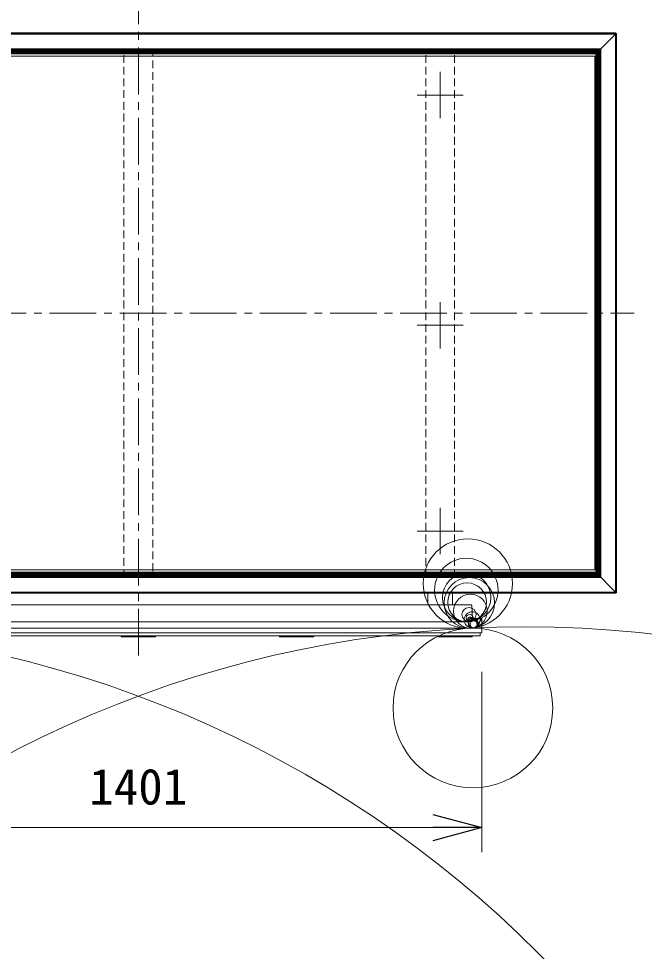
# Model space of a CAD drawing. Units: millimetres, scale not verified. Extents: x -96 to 62, y -113 to 57.
# Drawn here: x -25.42 to 6.46, y -15.87 to 31.62 of the extents above; entities that cross this region are included whole.
import ezdxf
from ezdxf.enums import TextEntityAlignment as Align

# ---------------------------------------------------------------- set-up
doc = ezdxf.new("R2010")
doc.units = ezdxf.units.MM
doc.header["$LTSCALE"] = 0.125
doc.linetypes.add('USER1', pattern=[28.575, 19.05, -3.175, 3.175, -3.175])
doc.linetypes.add('USER2', pattern=[4.7625, 3.175, -1.5875])
doc.layers.add('0-0_0', color=7, linetype='Continuous')
doc.layers.add('0-4_SUNPO', color=3, linetype='Continuous', lineweight=18)
doc.layers.add('0-5_GAIKEI', color=1, linetype='Continuous', lineweight=18)
doc.styles.add('ＭＳ ゴシック', font='')
doc.styles.get('ＭＳ ゴシック').set_extended_font_data('MS Gothic')

# ---------------------------------------------------------------- blocks, each defined once
blk = doc.blocks.new('_Open30')
at = {"layer": '0-0_0'}
blk.add_line((0, 0), (-1, 0), dxfattribs=at)
blk.add_lwpolyline([(-1, 0.26795), (0, 0), (-1, -0.26795)], dxfattribs=at)
blk = doc.blocks.new('D2')
at = {"layer": '0-4_SUNPO'}
for p, q in [((156.6721, 311.8677), (156.6721, 302.6818)), ((191.6841, 311.8677), (191.6841, 302.6818)), ((159.1721, 303.9318), (189.1841, 303.9318))]:
    blk.add_line(p, q, dxfattribs=at)
at = {"layer": '0-4_SUNPO', "xscale": 2.5, "yscale": 2.5, "rotation": 180}
blk.add_blockref('_Open30', (156.6721, 303.9318), dxfattribs=at)
at = {"layer": '0-4_SUNPO', "xscale": 2.5, "yscale": 2.5}
blk.add_blockref('_Open30', (191.6841, 303.9318), dxfattribs=at)
at = {"layer": '0-4_SUNPO', "color": 7, "style": 'ＭＳ ゴシック'}
blk.add_text('1401', height=1.833, dxfattribs=at).set_placement((171.6781, 304.5568), align=Align.BOTTOM_LEFT)

msp = doc.modelspace()

# ---------------------------------------------------------------- linework, layer by layer
at = {"layer": '0-5_GAIKEI', "color": 9, "linetype": 'USER1'}
for p, q in [((-19.3219, -0.8084), (-19.3219, 32.9371)), ((-3.9469, 26.5516), (-3.9469, 28.9116)), ((-5.1269, 27.7316), (-2.7669, 27.7316)), ((-3.9469, 14.8266), (-3.9469, 17.1866)), ((-45.2769, 16.6316), (5.9334, 16.6316)), ((-5.1269, 16.0066), (-2.7669, 16.0066)), ((-3.9469, 4.3516), (-3.9469, 6.7116)), ((-5.1269, 5.5316), (-2.7669, 5.5316))]:
    msp.add_line(p, q, dxfattribs=at)
at = {"layer": '0-5_GAIKEI', "color": 7}
for p, q in [((-43.6219, 30.8941), (4.9781, 30.8941)), ((4.9781, 30.8891), (4.9927, 30.8891)), ((5.0104, 30.8818), (5.0218, 30.8704)), ((5.0218, 30.8704), (5.0332, 30.8589)), ((5.0406, 30.8413), (5.0406, 2.422)), ((4.9781, 2.4109), (4.9781, 2.3691)), ((5.0218, 2.3929), (5.0104, 2.3814)), ((5.0332, 2.4043), (5.0218, 2.3929)), ((4.9781, 2.3691), (-43.6219, 2.3691)), ((-3.3207, 1.7686), (-3.3207, 2.3691)), ((4.9927, 2.3741), (4.9781, 2.3741)), ((-36.2789, 1.7686), (-2.3625, 1.7686)), ((-2.3009, 1.0212), (-2.3388, 1.7449)), ((-1.8409, 1.0821), (-2.3041, 1.0821)), ((-1.8159, 0.3677), (-1.8159, 1.0571)), ((-36.8029, 0.3427), (-1.8409, 0.3427)), ((-36.7248, 0.1927), (-1.919, 0.1927)), ((-1.919, 0.1927), (-1.9065, 0.2052)), ((-1.9065, 0.2052), (-1.9065, 0.3427))]:
    msp.add_line(p, q, dxfattribs=at)
at = {"layer": '0-5_GAIKEI'}
for p, q in [((4.9781, 30.8868), (-43.6219, 30.8868)), ((4.9773, 30.8435), (5.0041, 30.8704)), ((4.9781, 30.8941), (4.9781, 30.8523)), ((4.9927, 30.8818), (4.9781, 30.8818)), ((4.9927, 30.8891), (4.9927, 30.8818)), ((5.0041, 30.8704), (4.9927, 30.8818)), ((-43.6219, 30.8514), (4.9781, 30.8514)), ((4.9745, 30.8338), (-43.6184, 30.8338)), ((3.9781, 29.8316), (4.9634, 30.817)), ((4.9802, 2.4253), (4.9802, 30.8379)), ((5.0332, 30.8413), (5.0218, 30.8527)), ((5.0332, 2.422), (5.0332, 30.8413)), ((5.0406, 30.8413), (5.0332, 30.8413)), ((-42.8794, 30.0891), (4.2356, 30.0891)), ((4.2281, 30.0816), (-42.8719, 30.0816)), ((4.2206, 30.0741), (-42.8644, 30.0741)), ((-42.8444, 30.0541), (4.2006, 30.0541)), ((4.1973, 30.0509), (-42.8412, 30.0509)), ((4.1913, 30.0448), (-42.8352, 30.0448)), ((-42.8287, 30.0384), (4.1848, 30.0384)), ((-42.8227, 30.0323), (4.1788, 30.0323)), ((4.1723, 30.0259), (-42.8162, 30.0259)), ((4.1663, 30.0198), (-42.8102, 30.0198)), ((-42.8037, 30.0134), (4.1598, 30.0134)), ((-42.7977, 30.0073), (4.1538, 30.0073)), ((4.1473, 30.0009), (-42.7912, 30.0009)), ((4.1413, 29.9948), (-42.7852, 29.9948)), ((-42.7787, 29.9884), (4.1348, 29.9884)), ((-42.7727, 29.9823), (4.1288, 29.9823)), ((4.1223, 29.9759), (-42.7662, 29.9759)), ((4.1163, 29.9698), (-42.7602, 29.9698)), ((-42.7537, 29.9634), (4.1098, 29.9634)), ((-42.7477, 29.9573), (4.1038, 29.9573)), ((4.0973, 29.9509), (-42.7412, 29.9509)), ((4.0913, 29.9448), (-42.7352, 29.9448)), ((-42.7287, 29.9384), (4.0848, 29.9384)), ((-42.7227, 29.9323), (4.0788, 29.9323)), ((4.0723, 29.9259), (-42.7162, 29.9259)), ((4.0663, 29.9198), (-42.7102, 29.9198)), ((4.0663, 29.9198), (4.0663, 3.3434)), ((4.0723, 3.3373), (4.0723, 29.9259)), ((4.0788, 29.9323), (4.0788, 3.3309)), ((4.0848, 3.3248), (4.0848, 29.9384)), ((4.0913, 29.9448), (4.0913, 3.3184)), ((4.0973, 3.3123), (4.0973, 29.9509)), ((4.1038, 29.9573), (4.1038, 3.3059)), ((4.1098, 3.2998), (4.1098, 29.9634)), ((4.1163, 29.9698), (4.1163, 3.2934)), ((4.1223, 3.2873), (4.1223, 29.9759)), ((4.1288, 29.9823), (4.1288, 3.2809)), ((4.1348, 3.2748), (4.1348, 29.9884)), ((4.1413, 29.9948), (4.1413, 3.2684)), ((4.1473, 3.2623), (4.1473, 30.0009)), ((4.1538, 30.0073), (4.1538, 3.2559)), ((4.1598, 3.2498), (4.1598, 30.0134)), ((4.1663, 30.0198), (4.1663, 3.2434)), ((4.1723, 3.2373), (4.1723, 30.0259)), ((4.1788, 30.0323), (4.1788, 3.2309)), ((4.1848, 3.2248), (4.1848, 30.0384)), ((4.1913, 30.0448), (4.1913, 3.2184)), ((4.1973, 3.2123), (4.1973, 30.0509)), ((4.2006, 30.0541), (4.2006, 3.2091)), ((4.2206, 3.1891), (4.2206, 30.0741)), ((4.2281, 3.1816), (4.2281, 30.0816)), ((4.2356, 30.0891), (4.2356, 3.1741)), ((-42.7037, 29.9134), (4.0598, 29.9134)), ((-42.6977, 29.9073), (4.0538, 29.9073)), ((4.0473, 29.9009), (-42.6912, 29.9009)), ((4.0413, 29.8948), (-42.6852, 29.8948)), ((-42.6787, 29.8884), (4.0348, 29.8884)), ((-42.6727, 29.8823), (4.0288, 29.8823)), ((4.0223, 29.8759), (-42.6662, 29.8759)), ((4.0163, 29.8698), (-42.6602, 29.8698)), ((-42.6537, 29.8634), (4.0098, 29.8634)), ((-42.6477, 29.8573), (4.0038, 29.8573)), ((4.0006, 29.8541), (-42.6444, 29.8541)), ((-42.6344, 29.8441), (3.9906, 29.8441)), ((3.9781, 29.8316), (-42.6219, 29.8316)), ((3.9341, 29.7131), (-42.5779, 29.7131)), ((3.9341, 3.5501), (3.9341, 29.7131)), ((3.9781, 3.4316), (3.9781, 29.8316)), ((3.9906, 29.8441), (3.9906, 3.4191)), ((4.0006, 3.4091), (4.0006, 29.8541)), ((4.0038, 29.8573), (4.0038, 3.4059)), ((4.0098, 3.3998), (4.0098, 29.8634)), ((4.0163, 29.8698), (4.0163, 3.3934)), ((4.0223, 3.3873), (4.0223, 29.8759)), ((4.0288, 29.8823), (4.0288, 3.3809)), ((4.0348, 3.3748), (4.0348, 29.8884)), ((4.0413, 29.8948), (4.0413, 3.3684)), ((4.0473, 3.3623), (4.0473, 29.9009)), ((4.0538, 29.9073), (4.0538, 3.3559)), ((4.0598, 3.3498), (4.0598, 29.9134)), ((4.0848, 3.3248), (-42.7287, 3.3248)), ((4.0788, 3.3309), (-42.7227, 3.3309)), ((-42.7162, 3.3373), (4.0723, 3.3373)), ((-42.7102, 3.3434), (4.0663, 3.3434)), ((4.0598, 3.3498), (-42.7037, 3.3498)), ((4.0538, 3.3559), (-42.6977, 3.3559)), ((-42.6912, 3.3623), (4.0473, 3.3623)), ((-42.6852, 3.3684), (4.0413, 3.3684)), ((4.0348, 3.3748), (-42.6787, 3.3748)), ((4.0288, 3.3809), (-42.6727, 3.3809)), ((-42.6662, 3.3873), (4.0223, 3.3873)), ((-42.6602, 3.3934), (4.0163, 3.3934)), ((4.0098, 3.3998), (-42.6537, 3.3998)), ((4.0038, 3.4059), (-42.6477, 3.4059)), ((-42.6444, 3.4091), (4.0006, 3.4091)), ((3.9906, 3.4191), (-42.6344, 3.4191)), ((-42.6219, 3.4316), (3.9781, 3.4316)), ((-42.5779, 3.5501), (3.9341, 3.5501)), ((4.9634, 2.4463), (3.9781, 3.4316)), ((4.2356, 3.1741), (-42.8794, 3.1741)), ((-42.8719, 3.1816), (4.2281, 3.1816)), ((-42.8644, 3.1891), (4.2206, 3.1891)), ((4.2006, 3.2091), (-42.8444, 3.2091)), ((-42.8412, 3.2123), (4.1973, 3.2123)), ((-42.8352, 3.2184), (4.1913, 3.2184)), ((4.1848, 3.2248), (-42.8287, 3.2248)), ((4.1788, 3.2309), (-42.8227, 3.2309)), ((-42.8162, 3.2373), (4.1723, 3.2373)), ((-42.8102, 3.2434), (4.1663, 3.2434)), ((4.1598, 3.2498), (-42.8037, 3.2498)), ((4.1538, 3.2559), (-42.7977, 3.2559)), ((-42.7912, 3.2623), (4.1473, 3.2623)), ((-42.7852, 3.2684), (4.1413, 3.2684)), ((4.1348, 3.2748), (-42.7787, 3.2748)), ((4.1288, 3.2809), (-42.7727, 3.2809)), ((-42.7662, 3.2873), (4.1223, 3.2873)), ((-42.7602, 3.2934), (4.1163, 3.2934)), ((4.1098, 3.2998), (-42.7537, 3.2998)), ((4.1038, 3.3059), (-42.7477, 3.3059)), ((-42.7412, 3.3123), (4.0973, 3.3123)), ((-42.7352, 3.3184), (4.0913, 3.3184)), ((4.9781, 2.4118), (-43.6219, 2.4118)), ((-43.6219, 2.3764), (4.9781, 2.3764)), ((-43.6184, 2.4295), (4.9745, 2.4295)), ((5.0041, 2.3929), (4.9773, 2.4197)), ((4.9781, 2.3814), (4.9927, 2.3814)), ((4.9927, 2.3814), (5.0041, 2.3929)), ((4.9927, 2.3814), (4.9927, 2.3741)), ((4.9979, 2.4345), (5.0218, 2.4105)), ((5.0218, 2.4105), (5.0332, 2.422)), ((5.0332, 2.422), (5.0406, 2.422)), ((-4.5707, 1.7686), (-4.5707, 2.3691)), ((-1.8363, 1.0535), (-2.0971, 0.6878)), ((-36.1132, 0.5819), (-2.5307, 0.5819)), ((-36.0736, 0.9148), (-2.5703, 0.9148)), ((-20.1969, 0.1427), (-20.1969, 0.1927)), ((-20.1969, 0.1427), (-18.4469, 0.1427)), ((-18.4469, 0.1427), (-18.4469, 0.1927)), ((-12.1344, 0.1427), (-12.1344, 0.1927)), ((-10.3844, 0.1427), (-12.1344, 0.1427)), ((-10.3844, 0.1427), (-10.3844, 0.1927)), ((-4.0719, 0.1427), (-4.0719, 0.1927)), ((-2.3219, 0.1427), (-4.0719, 0.1427)), ((-2.3219, 0.1427), (-2.3219, 0.1927))]:
    msp.add_line(p, q, dxfattribs=at)
at = {"layer": '0-5_GAIKEI', "color": 8, "linetype": 'USER2'}
for p, q in [((-20.0594, 3.1739), (-20.0594, 30.0893)), ((-18.5844, 30.0893), (-18.5844, 3.1739)), ((-4.6844, 3.1739), (-4.6844, 30.0893)), ((-3.2094, 3.1739), (-3.2094, 30.0893))]:
    msp.add_line(p, q, dxfattribs=at)
at = {"layer": '0-5_GAIKEI'}
for points in [[(4.9745, 30.8338), (4.9747, 30.8343), (4.9749, 30.8348), (4.9751, 30.8354), (4.9753, 30.8359), (4.9755, 30.8364), (4.9757, 30.837), (4.9758, 30.8375), (4.976, 30.8381), (4.9762, 30.8386), (4.9763, 30.8391), (4.9764, 30.8397), (4.9766, 30.8402), (4.9767, 30.8408), (4.9768, 30.8413), (4.977, 30.8418), (4.9771, 30.8424), (4.9772, 30.8429), (4.9773, 30.8434), (4.9774, 30.8439), (4.9774, 30.8444), (4.9775, 30.845), (4.9776, 30.8455), (4.9777, 30.846), (4.9777, 30.8465), (4.9778, 30.8469), (4.9778, 30.8474), (4.9779, 30.8479), (4.9779, 30.8484), (4.9779, 30.8488), (4.978, 30.8493), (4.978, 30.8497), (4.978, 30.8502), (4.978, 30.8506), (4.9781, 30.851), (4.9781, 30.8514)], [(4.9773, 30.8435), (4.9772, 30.8431), (4.9771, 30.8427), (4.977, 30.8423), (4.977, 30.8418), (4.9769, 30.8414), (4.9768, 30.841), (4.9767, 30.8406), (4.9766, 30.8402), (4.9765, 30.8397), (4.9763, 30.8393), (4.9762, 30.8389)], [(5.0218, 30.8527), (4.9979, 30.8288), (4.9979, 2.4345)], [(4.9781, 2.4118), (4.9781, 2.4122), (4.978, 2.4126), (4.978, 2.413), (4.978, 2.4135), (4.978, 2.4139), (4.9779, 2.4144), (4.9779, 2.4148), (4.9779, 2.4153), (4.9778, 2.4158), (4.9778, 2.4163), (4.9777, 2.4167), (4.9777, 2.4172), (4.9776, 2.4177), (4.9775, 2.4182), (4.9774, 2.4188), (4.9774, 2.4193), (4.9773, 2.4198), (4.9772, 2.4203), (4.9771, 2.4208), (4.977, 2.4214), (4.9768, 2.4219), (4.9767, 2.4224), (4.9766, 2.423), (4.9765, 2.4235), (4.9763, 2.4241), (4.9762, 2.4246), (4.976, 2.4251), (4.9758, 2.4257), (4.9757, 2.4262), (4.9755, 2.4268), (4.9753, 2.4273), (4.9751, 2.4278), (4.9749, 2.4284), (4.9747, 2.4289), (4.9745, 2.4295)], [(4.9762, 2.4243), (4.9763, 2.4239), (4.9765, 2.4235), (4.9766, 2.4231), (4.9767, 2.4226), (4.9768, 2.4222), (4.9769, 2.4218), (4.977, 2.4214), (4.977, 2.421), (4.9771, 2.4205), (4.9772, 2.4201), (4.9773, 2.4197)], [(-2.3356, 0.9764), (-2.2679, 1.0637), (-2.3031, 1.0637)]]:
    msp.add_lwpolyline(points, dxfattribs=at)
for centre, radius in [((-2.5364, 2.8604), 2.2757), ((-2.6147, 2.5299), 1.6157), ((-2.5959, 2.1475), 1.2328), ((-2.4593, 1.8747), 1.2869), ((-2.5745, 1.905), 0.9894), ((-2.406, 1.4528), 0.8617), ((-2.4763, 1.2828), 0.3595), ((-2.3149, 1.0116), 0.4112), ((-2.441, 1.1071), 0.1803), ((-2.4317, 1.0354), 0.1127), ((-2.4223, 1.0436), 0.1141), ((-2.273, 0.8597), 0.2536), ((-2.2715, 0.8216), 0.2198), ((-2.4073, 1.0112), 0.0784), ((-2.241, 0.7838), 0.1713), ((-39.0369, -56.0134), 56.671), ((0.393, -56.0134), 56.671), ((-2.281, -3.4775), 4.0671)]:
    msp.add_circle(centre, radius, dxfattribs=at)
at = {"layer": '0-5_GAIKEI', "color": 7}
for centre, start, end in [((4.9927, 30.8641), 45, 90), ((5.0156, 30.8413), 0, 45), ((4.9927, 2.3991), 270, 315), ((5.0156, 2.422), 315, 0), ((-2.365, 1.7436), 3, 90), ((-1.8409, 1.0571), 0, 90), ((-1.8409, 0.3677), 270, 0)]:
    msp.add_arc(centre, 0.025, start, end, dxfattribs=at)
at = {"layer": '0-5_GAIKEI'}
for centre, start, end in [((4.9281, 30.8523), 315, 344.41189), ((4.9281, 30.8523), 315, 338.20293), ((4.9281, 30.8523), 349.844, 358.98182), ((4.9281, 2.4109), 15.58811, 45), ((4.9281, 2.4109), 21.79707, 45), ((4.9281, 2.4109), 1.01818, 10.156)]:
    msp.add_arc(centre, 0.05, start, end, dxfattribs=at)
for centre, major_axis, ratio, start_param, end_param in [((4.9927, 30.8641), (0.0177, 0.0177), 0.57735, 6.2831853, 7.3303829), ((5.0041, 30.8527), (0.0177, 0.0177), 0.57735, 6.2831853, 7.3303829), ((5.0041, 30.8527), (-0.0177, 0.0177), 0.57735, 4.1887902, 5.2359878), ((5.0041, 30.8527), (0.0177, 0.0177), 0.57735, 5.2359878, 6.2831853), ((4.9552, 30.8038), (-0.0306, -0.0306), 0.57735, 3.403392, 3.5522342), ((4.9281, 30.8523), (0.0005, 0.05), 0.999909, 4.7045439, 4.7223134), ((4.9802, 30.8288), (-0.0248, 0.0103), 0.317837, 4.0578905, 4.8432887), ((5.0156, 30.8413), (0.0177, 0.0177), 0.57735, 5.2359878, 6.2831853), ((4.9552, 2.4595), (0.0306, -0.0306), 0.57735, 5.8725438, 6.0213859), ((4.9281, 2.4109), (0.05, 0.0004), 0.999944, 6.2759874, 6.2937543), ((4.9802, 2.4345), (0.0248, 0.0103), 0.317837, 4.5814893, 5.3668874), ((4.9927, 2.3991), (-0.0177, 0.0177), 0.57735, 2.0943951, 3.1415927), ((5.0041, 2.4105), (0.0177, 0.0177), 0.57735, 4.1887902, 5.2359878), ((5.0041, 2.4105), (-0.0177, 0.0177), 0.57735, 2.0943951, 3.1415927), ((5.0041, 2.4105), (-0.0177, 0.0177), 0.57735, 3.1415927, 4.1887902), ((5.0156, 2.422), (-0.0177, 0.0177), 0.57735, 3.1415927, 4.1887902)]:
    msp.add_ellipse(centre, major_axis=major_axis, ratio=ratio, start_param=start_param, end_param=end_param, dxfattribs=at)

# ---------------------------------------------------------------- block references
at = {"layer": '0-4_SUNPO'}
msp.add_blockref('D2', (-193.5, -313.5), dxfattribs=at)

doc.saveas('drawing.dxf')
